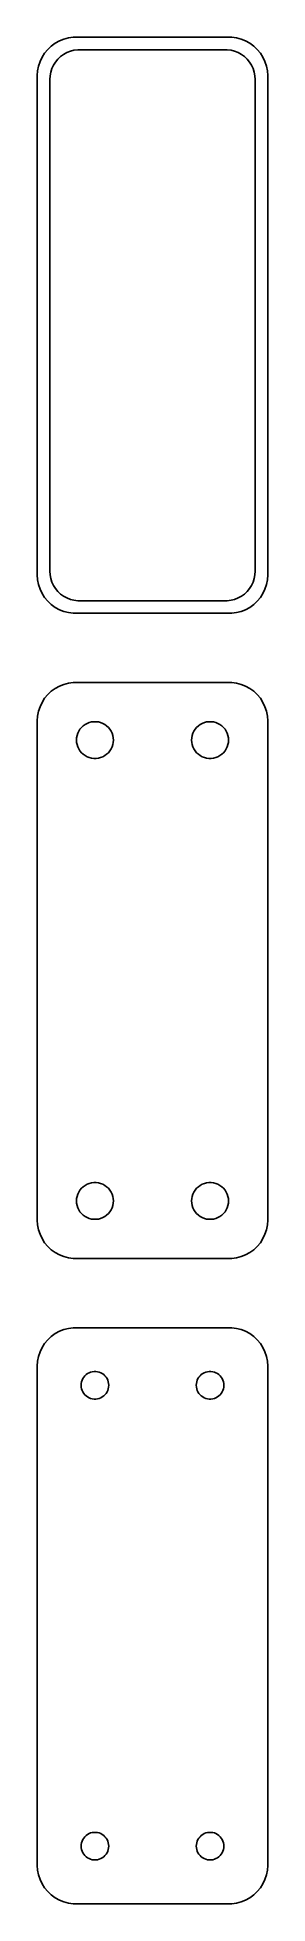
# Model space of a CAD drawing. Header units: metres. Extents: x -15 to 15, y 131 to 373.
import ezdxf

# ---------------------------------------------------------------- set-up
doc = ezdxf.new("R2010")
doc.units = ezdxf.units.M

msp = doc.modelspace()

# ---------------------------------------------------------------- linework, layer by layer
for p, q in [((-13.6448, 371.923), (-14.0451, 371.439)), ((-13.1871, 372.353), (-13.6448, 371.923)), ((-12.6791, 372.722), (-13.1871, 372.353)), ((-12.1289, 373.024), (-12.6791, 372.722)), ((-11.5451, 373.255), (-12.1289, 373.024)), ((-10.9369, 373.411), (-11.5451, 373.255)), ((-10.3139, 373.49), (-10.9369, 373.411)), ((-10.6967, 371.683), (-10.2256, 371.804)), ((10.3139, 373.49), (-10.3139, 373.49)), ((-10.2256, 371.804), (-9.74316, 371.865)), ((-9.74316, 371.865), (9.74316, 371.865)), ((9.74316, 371.865), (10.2256, 371.804)), ((10.2256, 371.804), (10.6967, 371.683)), ((10.9369, 373.411), (10.3139, 373.49)), ((11.5451, 373.255), (10.9369, 373.411)), ((12.1289, 373.024), (11.5451, 373.255)), ((12.6791, 372.722), (12.1289, 373.024)), ((13.1871, 372.353), (12.6791, 372.722)), ((13.6448, 371.923), (13.1871, 372.353)), ((14.0451, 371.439), (13.6448, 371.923)), ((-14.8429, 369.743), (-14.9606, 369.127)), ((-14.6489, 370.341), (-14.8429, 369.743)), ((-14.3815, 370.909), (-14.6489, 370.341)), ((-14.0451, 371.439), (-14.3815, 370.909)), ((-13.251, 368.963), (-13.1007, 369.426)), ((-13.1007, 369.426), (-12.8936, 369.866)), ((-12.8936, 369.866), (-12.633, 370.276)), ((-12.633, 370.276), (-12.323, 370.651)), ((-12.323, 370.651), (-11.9685, 370.984)), ((-11.9685, 370.984), (-11.5751, 371.27)), ((-11.5751, 371.27), (-11.1489, 371.504)), ((-11.1489, 371.504), (-10.6967, 371.683)), ((10.6967, 371.683), (11.1489, 371.504)), ((11.1489, 371.504), (11.5751, 371.27)), ((11.5751, 371.27), (11.9685, 370.984)), ((11.9685, 370.984), (12.323, 370.651)), ((12.323, 370.651), (12.633, 370.276)), ((12.633, 370.276), (12.8936, 369.866)), ((12.8936, 369.866), (13.1007, 369.426)), ((13.1007, 369.426), (13.251, 368.963)), ((14.3815, 370.909), (14.0451, 371.439)), ((14.6489, 370.341), (14.3815, 370.909)), ((14.8429, 369.743), (14.6489, 370.341)), ((14.9606, 369.127), (14.8429, 369.743)), ((-14.9606, 369.127), (-15, 368.5)), ((-15, 368.5), (-15, 303.5)), ((-13.3726, 368), (-13.3421, 368.485)), ((-13.3726, 304), (-13.3726, 368)), ((-13.3421, 368.485), (-13.251, 368.963)), ((13.251, 368.963), (13.3421, 368.485)), ((13.3421, 368.485), (13.3726, 368)), ((13.3726, 368), (13.3726, 304)), ((15, 368.5), (14.9606, 369.127)), ((15, 303.5), (15, 368.5)), ((-13.3421, 303.515), (-13.3726, 304)), ((13.3726, 304), (13.3421, 303.515)), ((-15, 303.5), (-14.9606, 302.873)), ((-14.9606, 302.873), (-14.8429, 302.257)), ((-14.8429, 302.257), (-14.6489, 301.659)), ((-14.6489, 301.659), (-14.3815, 301.091)), ((-13.251, 303.037), (-13.3421, 303.515)), ((-13.1007, 302.574), (-13.251, 303.037)), ((-12.8936, 302.134), (-13.1007, 302.574)), ((-12.633, 301.724), (-12.8936, 302.134)), ((-12.323, 301.349), (-12.633, 301.724)), ((-11.9685, 301.016), (-12.323, 301.349)), ((12.323, 301.349), (11.9685, 301.016)), ((12.633, 301.724), (12.323, 301.349)), ((12.8936, 302.134), (12.633, 301.724)), ((13.1007, 302.574), (12.8936, 302.134)), ((13.251, 303.037), (13.1007, 302.574)), ((13.3421, 303.515), (13.251, 303.037)), ((14.3815, 301.091), (14.6489, 301.659)), ((14.6489, 301.659), (14.8429, 302.257)), ((14.8429, 302.257), (14.9606, 302.873)), ((14.9606, 302.873), (15, 303.5)), ((-14.3815, 301.091), (-14.0451, 300.561)), ((-14.0451, 300.561), (-13.6448, 300.077)), ((-13.6448, 300.077), (-13.1871, 299.647)), ((-13.1871, 299.647), (-12.6791, 299.278)), ((-12.6791, 299.278), (-12.1289, 298.976)), ((-12.1289, 298.976), (-11.5451, 298.745)), ((-11.5751, 300.73), (-11.9685, 301.016)), ((-11.1489, 300.496), (-11.5751, 300.73)), ((-10.6967, 300.317), (-11.1489, 300.496)), ((-10.2256, 300.196), (-10.6967, 300.317)), ((-9.74316, 300.135), (-10.2256, 300.196)), ((9.74316, 300.135), (-9.74316, 300.135)), ((10.2256, 300.196), (9.74316, 300.135)), ((10.6967, 300.317), (10.2256, 300.196)), ((11.1489, 300.496), (10.6967, 300.317)), ((11.5751, 300.73), (11.1489, 300.496)), ((11.5451, 298.745), (12.1289, 298.976)), ((11.9685, 301.016), (11.5751, 300.73)), ((12.1289, 298.976), (12.6791, 299.278)), ((12.6791, 299.278), (13.1871, 299.647)), ((13.1871, 299.647), (13.6448, 300.077)), ((13.6448, 300.077), (14.0451, 300.561)), ((14.0451, 300.561), (14.3815, 301.091)), ((-11.5451, 298.745), (-10.9369, 298.589)), ((-10.9369, 298.589), (-10.3139, 298.51)), ((-10.3139, 298.51), (10.3139, 298.51)), ((10.3139, 298.51), (10.9369, 298.589)), ((10.9369, 298.589), (11.5451, 298.745)), ((-11.5451, 289.255), (-12.1289, 289.024)), ((-10.9369, 289.411), (-11.5451, 289.255)), ((-10.3139, 289.49), (-10.9369, 289.411)), ((10.3139, 289.49), (-10.3139, 289.49)), ((10.9369, 289.411), (10.3139, 289.49)), ((11.5451, 289.255), (10.9369, 289.411)), ((12.1289, 289.024), (11.5451, 289.255)), ((-14.3815, 286.909), (-14.6489, 286.341)), ((-14.0451, 287.439), (-14.3815, 286.909)), ((-13.6448, 287.923), (-14.0451, 287.439)), ((-13.1871, 288.353), (-13.6448, 287.923)), ((-12.6791, 288.722), (-13.1871, 288.353)), ((-12.1289, 289.024), (-12.6791, 288.722)), ((12.6791, 288.722), (12.1289, 289.024)), ((13.1871, 288.353), (12.6791, 288.722)), ((13.6448, 287.923), (13.1871, 288.353)), ((14.0451, 287.439), (13.6448, 287.923)), ((14.3815, 286.909), (14.0451, 287.439)), ((14.6489, 286.341), (14.3815, 286.909)), ((-14.9606, 285.127), (-15, 284.5)), ((-15, 284.5), (-15, 219.5)), ((-14.8429, 285.743), (-14.9606, 285.127)), ((-14.6489, 286.341), (-14.8429, 285.743)), ((-8.24164, 284.283), (-7.94971, 284.357)), ((-7.94971, 284.357), (-7.6507, 284.395)), ((-7.6507, 284.395), (-7.34929, 284.395)), ((-7.34929, 284.395), (-7.05028, 284.357)), ((-7.05028, 284.357), (-6.75835, 284.283)), ((6.75835, 284.283), (7.05028, 284.357)), ((7.05028, 284.357), (7.34929, 284.395)), ((7.34929, 284.395), (7.6507, 284.395)), ((7.6507, 284.395), (7.94971, 284.357)), ((7.94971, 284.357), (8.24164, 284.283)), ((14.8429, 285.743), (14.6489, 286.341)), ((14.9606, 285.127), (14.8429, 285.743)), ((15, 284.5), (14.9606, 285.127)), ((15, 219.5), (15, 284.5)), ((-9.89999, 282), (-9.88107, 282.301)), ((-9.88107, 281.699), (-9.89999, 282)), ((-9.88107, 282.301), (-9.82458, 282.597)), ((-9.82458, 282.597), (-9.73146, 282.883)), ((-9.73146, 282.883), (-9.60313, 283.156)), ((-9.60313, 283.156), (-9.44164, 283.411)), ((-9.44164, 283.411), (-9.24951, 283.643)), ((-9.24951, 283.643), (-9.02982, 283.849)), ((-9.02982, 283.849), (-8.78598, 284.026)), ((-8.78598, 284.026), (-8.52187, 284.172)), ((-8.52187, 284.172), (-8.24164, 284.283)), ((-6.75835, 284.283), (-6.47812, 284.172)), ((-6.47812, 284.172), (-6.214, 284.026)), ((-6.214, 284.026), (-5.97017, 283.849)), ((-5.97017, 283.849), (-5.75047, 283.643)), ((-5.75047, 283.643), (-5.55835, 283.411)), ((-5.55835, 283.411), (-5.39685, 283.156)), ((-5.39685, 283.156), (-5.26852, 282.883)), ((-5.26852, 282.883), (-5.1754, 282.597)), ((-5.1754, 282.597), (-5.11891, 282.301)), ((-5.11891, 282.301), (-5.09999, 282)), ((-5.09999, 282), (-5.11891, 281.699)), ((5.09999, 282), (5.11891, 282.301)), ((5.11891, 281.699), (5.09999, 282)), ((5.11891, 282.301), (5.1754, 282.597)), ((5.1754, 282.597), (5.26852, 282.883)), ((5.26852, 282.883), (5.39685, 283.156)), ((5.39685, 283.156), (5.55835, 283.411)), ((5.55835, 283.411), (5.75047, 283.643)), ((5.75047, 283.643), (5.97017, 283.849)), ((5.97017, 283.849), (6.214, 284.026)), ((6.214, 284.026), (6.47812, 284.172)), ((6.47812, 284.172), (6.75835, 284.283)), ((8.24164, 284.283), (8.52187, 284.172)), ((8.52187, 284.172), (8.78598, 284.026)), ((8.78598, 284.026), (9.02982, 283.849)), ((9.02982, 283.849), (9.24951, 283.643)), ((9.24951, 283.643), (9.44164, 283.411)), ((9.44164, 283.411), (9.60313, 283.156)), ((9.60313, 283.156), (9.73146, 282.883)), ((9.73146, 282.883), (9.82458, 282.597)), ((9.82458, 282.597), (9.88107, 282.301)), ((9.88107, 282.301), (9.89999, 282)), ((9.89999, 282), (9.88107, 281.699)), ((-9.82458, 281.403), (-9.88107, 281.699)), ((-9.73146, 281.117), (-9.82458, 281.403)), ((-9.60313, 280.844), (-9.73146, 281.117)), ((-9.44164, 280.589), (-9.60313, 280.844)), ((-9.24951, 280.357), (-9.44164, 280.589)), ((-9.02982, 280.151), (-9.24951, 280.357)), ((-8.78598, 279.974), (-9.02982, 280.151)), ((-8.52187, 279.828), (-8.78598, 279.974)), ((-8.24164, 279.717), (-8.52187, 279.828)), ((-7.94971, 279.643), (-8.24164, 279.717)), ((-7.6507, 279.605), (-7.94971, 279.643)), ((-7.34929, 279.605), (-7.6507, 279.605)), ((-7.05028, 279.643), (-7.34929, 279.605)), ((-6.75835, 279.717), (-7.05028, 279.643)), ((-6.47812, 279.828), (-6.75835, 279.717)), ((-6.214, 279.974), (-6.47812, 279.828)), ((-5.97017, 280.151), (-6.214, 279.974)), ((-5.75047, 280.357), (-5.97017, 280.151)), ((-5.55835, 280.589), (-5.75047, 280.357)), ((-5.39685, 280.844), (-5.55835, 280.589)), ((-5.26852, 281.117), (-5.39685, 280.844)), ((-5.1754, 281.403), (-5.26852, 281.117)), ((-5.11891, 281.699), (-5.1754, 281.403)), ((5.1754, 281.403), (5.11891, 281.699)), ((5.26852, 281.117), (5.1754, 281.403)), ((5.39685, 280.844), (5.26852, 281.117)), ((5.55835, 280.589), (5.39685, 280.844)), ((5.75047, 280.357), (5.55835, 280.589)), ((5.97017, 280.151), (5.75047, 280.357)), ((6.214, 279.974), (5.97017, 280.151)), ((6.47812, 279.828), (6.214, 279.974)), ((6.75835, 279.717), (6.47812, 279.828)), ((7.05028, 279.643), (6.75835, 279.717)), ((7.34929, 279.605), (7.05028, 279.643)), ((7.6507, 279.605), (7.34929, 279.605)), ((7.94971, 279.643), (7.6507, 279.605)), ((8.24164, 279.717), (7.94971, 279.643)), ((8.52187, 279.828), (8.24164, 279.717)), ((8.78598, 279.974), (8.52187, 279.828)), ((9.02982, 280.151), (8.78598, 279.974)), ((9.24951, 280.357), (9.02982, 280.151)), ((9.44164, 280.589), (9.24951, 280.357)), ((9.60313, 280.844), (9.44164, 280.589)), ((9.73146, 281.117), (9.60313, 280.844)), ((9.82458, 281.403), (9.73146, 281.117)), ((9.88107, 281.699), (9.82458, 281.403)), ((-9.44164, 223.411), (-9.24951, 223.643)), ((-9.24951, 223.643), (-9.02982, 223.849)), ((-9.02982, 223.849), (-8.78598, 224.026)), ((-8.78598, 224.026), (-8.52187, 224.172)), ((-8.52187, 224.172), (-8.24164, 224.283)), ((-8.24164, 224.283), (-7.94971, 224.357)), ((-7.94971, 224.357), (-7.6507, 224.395)), ((-7.6507, 224.395), (-7.34929, 224.395)), ((-7.34929, 224.395), (-7.05028, 224.357)), ((-7.05028, 224.357), (-6.75835, 224.283)), ((-6.75835, 224.283), (-6.47812, 224.172)), ((-6.47812, 224.172), (-6.214, 224.026)), ((-6.214, 224.026), (-5.97017, 223.849)), ((-5.97017, 223.849), (-5.75047, 223.643)), ((-5.75047, 223.643), (-5.55835, 223.411)), ((5.55835, 223.411), (5.75047, 223.643)), ((5.75047, 223.643), (5.97017, 223.849)), ((5.97017, 223.849), (6.214, 224.026)), ((6.214, 224.026), (6.47812, 224.172)), ((6.47812, 224.172), (6.75835, 224.283)), ((6.75835, 224.283), (7.05028, 224.357)), ((7.05028, 224.357), (7.34929, 224.395)), ((7.34929, 224.395), (7.6507, 224.395)), ((7.6507, 224.395), (7.94971, 224.357)), ((7.94971, 224.357), (8.24164, 224.283)), ((8.24164, 224.283), (8.52187, 224.172)), ((8.52187, 224.172), (8.78598, 224.026)), ((8.78598, 224.026), (9.02982, 223.849)), ((9.02982, 223.849), (9.24951, 223.643)), ((9.24951, 223.643), (9.44164, 223.411)), ((-9.89999, 222), (-9.88107, 222.301)), ((-9.88107, 221.699), (-9.89999, 222)), ((-9.88107, 222.301), (-9.82458, 222.597)), ((-9.82458, 221.403), (-9.88107, 221.699)), ((-9.82458, 222.597), (-9.73146, 222.883)), ((-9.73146, 221.117), (-9.82458, 221.403)), ((-9.73146, 222.883), (-9.60313, 223.156)), ((-9.60313, 220.844), (-9.73146, 221.117)), ((-9.60313, 223.156), (-9.44164, 223.411)), ((-5.55835, 223.411), (-5.39685, 223.156)), ((-5.39685, 223.156), (-5.26852, 222.883)), ((-5.26852, 221.117), (-5.39685, 220.844)), ((-5.26852, 222.883), (-5.1754, 222.597)), ((-5.1754, 221.403), (-5.26852, 221.117)), ((-5.1754, 222.597), (-5.11891, 222.301)), ((-5.11891, 221.699), (-5.1754, 221.403)), ((-5.11891, 222.301), (-5.09999, 222)), ((-5.09999, 222), (-5.11891, 221.699)), ((5.09999, 222), (5.11891, 222.301)), ((5.11891, 221.699), (5.09999, 222)), ((5.11891, 222.301), (5.1754, 222.597)), ((5.1754, 221.403), (5.11891, 221.699)), ((5.1754, 222.597), (5.26852, 222.883)), ((5.26852, 221.117), (5.1754, 221.403)), ((5.26852, 222.883), (5.39685, 223.156)), ((5.39685, 220.844), (5.26852, 221.117)), ((5.39685, 223.156), (5.55835, 223.411)), ((9.44164, 223.411), (9.60313, 223.156)), ((9.60313, 223.156), (9.73146, 222.883)), ((9.73146, 221.117), (9.60313, 220.844)), ((9.73146, 222.883), (9.82458, 222.597)), ((9.82458, 221.403), (9.73146, 221.117)), ((9.82458, 222.597), (9.88107, 222.301)), ((9.88107, 221.699), (9.82458, 221.403)), ((9.88107, 222.301), (9.89999, 222)), ((9.89999, 222), (9.88107, 221.699)), ((-15, 219.5), (-14.9606, 218.873)), ((-14.9606, 218.873), (-14.8429, 218.257)), ((-9.44164, 220.589), (-9.60313, 220.844)), ((-9.24951, 220.357), (-9.44164, 220.589)), ((-9.02982, 220.151), (-9.24951, 220.357)), ((-8.78598, 219.974), (-9.02982, 220.151)), ((-8.52187, 219.828), (-8.78598, 219.974)), ((-8.24164, 219.717), (-8.52187, 219.828)), ((-7.94971, 219.643), (-8.24164, 219.717)), ((-7.6507, 219.605), (-7.94971, 219.643)), ((-7.34929, 219.605), (-7.6507, 219.605)), ((-7.05028, 219.643), (-7.34929, 219.605)), ((-6.75835, 219.717), (-7.05028, 219.643)), ((-6.47812, 219.828), (-6.75835, 219.717)), ((-6.214, 219.974), (-6.47812, 219.828)), ((-5.97017, 220.151), (-6.214, 219.974)), ((-5.75047, 220.357), (-5.97017, 220.151)), ((-5.55835, 220.589), (-5.75047, 220.357)), ((-5.39685, 220.844), (-5.55835, 220.589)), ((5.55835, 220.589), (5.39685, 220.844)), ((5.75047, 220.357), (5.55835, 220.589)), ((5.97017, 220.151), (5.75047, 220.357)), ((6.214, 219.974), (5.97017, 220.151)), ((6.47812, 219.828), (6.214, 219.974)), ((6.75835, 219.717), (6.47812, 219.828)), ((7.05028, 219.643), (6.75835, 219.717)), ((7.34929, 219.605), (7.05028, 219.643)), ((7.6507, 219.605), (7.34929, 219.605)), ((7.94971, 219.643), (7.6507, 219.605)), ((8.24164, 219.717), (7.94971, 219.643)), ((8.52187, 219.828), (8.24164, 219.717)), ((8.78598, 219.974), (8.52187, 219.828)), ((9.02982, 220.151), (8.78598, 219.974)), ((9.24951, 220.357), (9.02982, 220.151)), ((9.44164, 220.589), (9.24951, 220.357)), ((9.60313, 220.844), (9.44164, 220.589)), ((14.8429, 218.257), (14.9606, 218.873)), ((14.9606, 218.873), (15, 219.5)), ((-14.8429, 218.257), (-14.6489, 217.659)), ((-14.6489, 217.659), (-14.3815, 217.091)), ((-14.3815, 217.091), (-14.0451, 216.561)), ((-14.0451, 216.561), (-13.6448, 216.077)), ((13.6448, 216.077), (14.0451, 216.561)), ((14.0451, 216.561), (14.3815, 217.091)), ((14.3815, 217.091), (14.6489, 217.659)), ((14.6489, 217.659), (14.8429, 218.257)), ((-13.6448, 216.077), (-13.1871, 215.647)), ((-13.1871, 215.647), (-12.6791, 215.278)), ((-12.6791, 215.278), (-12.1289, 214.976)), ((-12.1289, 214.976), (-11.5451, 214.745)), ((-11.5451, 214.745), (-10.9369, 214.589)), ((-10.9369, 214.589), (-10.3139, 214.51)), ((-10.3139, 214.51), (10.3139, 214.51)), ((10.3139, 214.51), (10.9369, 214.589)), ((10.9369, 214.589), (11.5451, 214.745)), ((11.5451, 214.745), (12.1289, 214.976)), ((12.1289, 214.976), (12.6791, 215.278)), ((12.6791, 215.278), (13.1871, 215.647)), ((13.1871, 215.647), (13.6448, 216.077)), ((-13.1871, 204.353), (-13.6448, 203.923)), ((-12.6791, 204.722), (-13.1871, 204.353)), ((-12.1289, 205.024), (-12.6791, 204.722)), ((-11.5451, 205.255), (-12.1289, 205.024)), ((-10.9369, 205.411), (-11.5451, 205.255)), ((-10.3139, 205.49), (-10.9369, 205.411)), ((10.3139, 205.49), (-10.3139, 205.49)), ((10.9369, 205.411), (10.3139, 205.49)), ((11.5451, 205.255), (10.9369, 205.411)), ((12.1289, 205.024), (11.5451, 205.255)), ((12.6791, 204.722), (12.1289, 205.024)), ((13.1871, 204.353), (12.6791, 204.722)), ((13.6448, 203.923), (13.1871, 204.353)), ((-14.8429, 201.743), (-14.9606, 201.127)), ((-14.6489, 202.341), (-14.8429, 201.743)), ((-14.3815, 202.909), (-14.6489, 202.341)), ((-14.0451, 203.439), (-14.3815, 202.909)), ((-13.6448, 203.923), (-14.0451, 203.439)), ((14.0451, 203.439), (13.6448, 203.923)), ((14.3815, 202.909), (14.0451, 203.439)), ((14.6489, 202.341), (14.3815, 202.909)), ((14.8429, 201.743), (14.6489, 202.341)), ((14.9606, 201.127), (14.8429, 201.743)), ((-14.9606, 201.127), (-15, 200.5)), ((-15, 200.5), (-15, 135.5)), ((-8.81213, 199.232), (-8.64735, 199.387)), ((-8.64735, 199.387), (-8.46448, 199.52)), ((-8.46448, 199.52), (-8.26639, 199.629)), ((-8.26639, 199.629), (-8.05623, 199.712)), ((-8.05623, 199.712), (-7.83728, 199.768)), ((-7.83728, 199.768), (-7.61302, 199.796)), ((-7.61302, 199.796), (-7.38696, 199.796)), ((-7.38696, 199.796), (-7.1627, 199.768)), ((-7.1627, 199.768), (-6.94376, 199.712)), ((-6.94376, 199.712), (-6.7336, 199.629)), ((-6.7336, 199.629), (-6.53551, 199.52)), ((-6.53551, 199.52), (-6.35263, 199.387)), ((-6.35263, 199.387), (-6.18785, 199.232)), ((6.18785, 199.232), (6.35263, 199.387)), ((6.35263, 199.387), (6.53551, 199.52)), ((6.53551, 199.52), (6.7336, 199.629)), ((6.7336, 199.629), (6.94376, 199.712)), ((6.94376, 199.712), (7.1627, 199.768)), ((7.1627, 199.768), (7.38696, 199.796)), ((7.38696, 199.796), (7.61302, 199.796)), ((7.61302, 199.796), (7.83728, 199.768)), ((7.83728, 199.768), (8.05623, 199.712)), ((8.05623, 199.712), (8.26639, 199.629)), ((8.26639, 199.629), (8.46448, 199.52)), ((8.46448, 199.52), (8.64735, 199.387)), ((8.64735, 199.387), (8.81213, 199.232)), ((15, 200.5), (14.9606, 201.127)), ((15, 135.5), (15, 200.5)), ((-9.29999, 198), (-9.2858, 198.226)), ((-9.2858, 197.774), (-9.29999, 198)), ((-9.2858, 198.226), (-9.24344, 198.448)), ((-9.24344, 197.552), (-9.2858, 197.774)), ((-9.24344, 198.448), (-9.17358, 198.663)), ((-9.17358, 197.337), (-9.24344, 197.552)), ((-9.17358, 198.663), (-9.07735, 198.867)), ((-9.07735, 197.133), (-9.17358, 197.337)), ((-9.07735, 198.867), (-8.95622, 199.058)), ((-8.95622, 196.942), (-9.07735, 197.133)), ((-8.95622, 199.058), (-8.81213, 199.232)), ((-8.81213, 196.768), (-8.95622, 196.942)), ((-6.18785, 199.232), (-6.04376, 199.058)), ((-6.04376, 196.942), (-6.18785, 196.768)), ((-6.04376, 199.058), (-5.92264, 198.867)), ((-5.92264, 197.133), (-6.04376, 196.942)), ((-5.92264, 198.867), (-5.8264, 198.663)), ((-5.8264, 197.337), (-5.92264, 197.133)), ((-5.8264, 198.663), (-5.75655, 198.448)), ((-5.75655, 197.552), (-5.8264, 197.337)), ((-5.75655, 198.448), (-5.71419, 198.226)), ((-5.71419, 197.774), (-5.75655, 197.552)), ((-5.71419, 198.226), (-5.7, 198)), ((-5.7, 198), (-5.71419, 197.774)), ((5.7, 198), (5.71419, 198.226)), ((5.71419, 197.774), (5.7, 198)), ((5.71419, 198.226), (5.75655, 198.448)), ((5.75655, 197.552), (5.71419, 197.774)), ((5.75655, 198.448), (5.8264, 198.663)), ((5.8264, 197.337), (5.75655, 197.552)), ((5.8264, 198.663), (5.92264, 198.867)), ((5.92264, 197.133), (5.8264, 197.337)), ((5.92264, 198.867), (6.04376, 199.058)), ((6.04376, 196.942), (5.92264, 197.133)), ((6.04376, 199.058), (6.18785, 199.232)), ((6.18785, 196.768), (6.04376, 196.942)), ((8.81213, 199.232), (8.95622, 199.058)), ((8.95622, 196.942), (8.81213, 196.768)), ((8.95622, 199.058), (9.07735, 198.867)), ((9.07735, 197.133), (8.95622, 196.942)), ((9.07735, 198.867), (9.17358, 198.663)), ((9.17358, 197.337), (9.07735, 197.133)), ((9.17358, 198.663), (9.24344, 198.448)), ((9.24344, 197.552), (9.17358, 197.337)), ((9.24344, 198.448), (9.2858, 198.226)), ((9.2858, 197.774), (9.24344, 197.552)), ((9.2858, 198.226), (9.29999, 198)), ((9.29999, 198), (9.2858, 197.774)), ((-8.64735, 196.613), (-8.81213, 196.768)), ((-8.46448, 196.48), (-8.64735, 196.613)), ((-8.26639, 196.371), (-8.46448, 196.48)), ((-8.05623, 196.288), (-8.26639, 196.371)), ((-7.83728, 196.232), (-8.05623, 196.288)), ((-7.61302, 196.204), (-7.83728, 196.232)), ((-7.38696, 196.204), (-7.61302, 196.204)), ((-7.1627, 196.232), (-7.38696, 196.204)), ((-6.94376, 196.288), (-7.1627, 196.232)), ((-6.7336, 196.371), (-6.94376, 196.288)), ((-6.53551, 196.48), (-6.7336, 196.371)), ((-6.35263, 196.613), (-6.53551, 196.48)), ((-6.18785, 196.768), (-6.35263, 196.613)), ((6.35263, 196.613), (6.18785, 196.768)), ((6.53551, 196.48), (6.35263, 196.613)), ((6.7336, 196.371), (6.53551, 196.48)), ((6.94376, 196.288), (6.7336, 196.371)), ((7.1627, 196.232), (6.94376, 196.288)), ((7.38696, 196.204), (7.1627, 196.232)), ((7.61302, 196.204), (7.38696, 196.204)), ((7.83728, 196.232), (7.61302, 196.204)), ((8.05623, 196.288), (7.83728, 196.232)), ((8.26639, 196.371), (8.05623, 196.288)), ((8.46448, 196.48), (8.26639, 196.371)), ((8.64735, 196.613), (8.46448, 196.48)), ((8.81213, 196.768), (8.64735, 196.613)), ((-9.24344, 138.448), (-9.17358, 138.663)), ((-9.17358, 138.663), (-9.07735, 138.867)), ((-9.07735, 138.867), (-8.95622, 139.058)), ((-8.95622, 139.058), (-8.81213, 139.232)), ((-8.81213, 139.232), (-8.64735, 139.387)), ((-8.64735, 139.387), (-8.46448, 139.52)), ((-8.46448, 139.52), (-8.26639, 139.629)), ((-8.26639, 139.629), (-8.05623, 139.712)), ((-8.05623, 139.712), (-7.83728, 139.768)), ((-7.83728, 139.768), (-7.61302, 139.796)), ((-7.61302, 139.796), (-7.38696, 139.796)), ((-7.38696, 139.796), (-7.1627, 139.768)), ((-7.1627, 139.768), (-6.94376, 139.712)), ((-6.94376, 139.712), (-6.7336, 139.629)), ((-6.7336, 139.629), (-6.53551, 139.52)), ((-6.53551, 139.52), (-6.35263, 139.387)), ((-6.35263, 139.387), (-6.18785, 139.232)), ((-6.18785, 139.232), (-6.04376, 139.058)), ((-6.04376, 139.058), (-5.92264, 138.867)), ((-5.92264, 138.867), (-5.8264, 138.663)), ((-5.8264, 138.663), (-5.75655, 138.448)), ((5.75655, 138.448), (5.8264, 138.663)), ((5.8264, 138.663), (5.92264, 138.867)), ((5.92264, 138.867), (6.04376, 139.058)), ((6.04376, 139.058), (6.18785, 139.232)), ((6.18785, 139.232), (6.35263, 139.387)), ((6.35263, 139.387), (6.53551, 139.52)), ((6.53551, 139.52), (6.7336, 139.629)), ((6.7336, 139.629), (6.94376, 139.712)), ((6.94376, 139.712), (7.1627, 139.768)), ((7.1627, 139.768), (7.38696, 139.796)), ((7.38696, 139.796), (7.61302, 139.796)), ((7.61302, 139.796), (7.83728, 139.768)), ((7.83728, 139.768), (8.05623, 139.712)), ((8.05623, 139.712), (8.26639, 139.629)), ((8.26639, 139.629), (8.46448, 139.52)), ((8.46448, 139.52), (8.64735, 139.387)), ((8.64735, 139.387), (8.81213, 139.232)), ((8.81213, 139.232), (8.95622, 139.058)), ((8.95622, 139.058), (9.07735, 138.867)), ((9.07735, 138.867), (9.17358, 138.663)), ((9.17358, 138.663), (9.24344, 138.448)), ((-9.29999, 138), (-9.2858, 138.226)), ((-9.2858, 137.774), (-9.29999, 138)), ((-9.2858, 138.226), (-9.24344, 138.448)), ((-9.24344, 137.552), (-9.2858, 137.774)), ((-9.17358, 137.337), (-9.24344, 137.552)), ((-9.07735, 137.133), (-9.17358, 137.337)), ((-8.95622, 136.942), (-9.07735, 137.133)), ((-8.81213, 136.768), (-8.95622, 136.942)), ((-8.64735, 136.613), (-8.81213, 136.768)), ((-8.46448, 136.48), (-8.64735, 136.613)), ((-8.26639, 136.371), (-8.46448, 136.48)), ((-8.05623, 136.288), (-8.26639, 136.371)), ((-7.83728, 136.232), (-8.05623, 136.288)), ((-7.61302, 136.204), (-7.83728, 136.232)), ((-7.38696, 136.204), (-7.61302, 136.204)), ((-7.1627, 136.232), (-7.38696, 136.204)), ((-6.94376, 136.288), (-7.1627, 136.232)), ((-6.7336, 136.371), (-6.94376, 136.288)), ((-6.53551, 136.48), (-6.7336, 136.371)), ((-6.35263, 136.613), (-6.53551, 136.48)), ((-6.18785, 136.768), (-6.35263, 136.613)), ((-6.04376, 136.942), (-6.18785, 136.768)), ((-5.92264, 137.133), (-6.04376, 136.942)), ((-5.8264, 137.337), (-5.92264, 137.133)), ((-5.75655, 137.552), (-5.8264, 137.337)), ((-5.75655, 138.448), (-5.71419, 138.226)), ((-5.71419, 137.774), (-5.75655, 137.552)), ((-5.71419, 138.226), (-5.7, 138)), ((-5.7, 138), (-5.71419, 137.774)), ((5.7, 138), (5.71419, 138.226)), ((5.71419, 137.774), (5.7, 138)), ((5.71419, 138.226), (5.75655, 138.448)), ((5.75655, 137.552), (5.71419, 137.774)), ((5.8264, 137.337), (5.75655, 137.552)), ((5.92264, 137.133), (5.8264, 137.337)), ((6.04376, 136.942), (5.92264, 137.133)), ((6.18785, 136.768), (6.04376, 136.942)), ((6.35263, 136.613), (6.18785, 136.768)), ((6.53551, 136.48), (6.35263, 136.613)), ((6.7336, 136.371), (6.53551, 136.48)), ((6.94376, 136.288), (6.7336, 136.371)), ((7.1627, 136.232), (6.94376, 136.288)), ((7.38696, 136.204), (7.1627, 136.232)), ((7.61302, 136.204), (7.38696, 136.204)), ((7.83728, 136.232), (7.61302, 136.204)), ((8.05623, 136.288), (7.83728, 136.232)), ((8.26639, 136.371), (8.05623, 136.288)), ((8.46448, 136.48), (8.26639, 136.371)), ((8.64735, 136.613), (8.46448, 136.48)), ((8.81213, 136.768), (8.64735, 136.613)), ((8.95622, 136.942), (8.81213, 136.768)), ((9.07735, 137.133), (8.95622, 136.942)), ((9.17358, 137.337), (9.07735, 137.133)), ((9.24344, 137.552), (9.17358, 137.337)), ((9.24344, 138.448), (9.2858, 138.226)), ((9.2858, 137.774), (9.24344, 137.552)), ((9.2858, 138.226), (9.29999, 138)), ((9.29999, 138), (9.2858, 137.774)), ((-15, 135.5), (-14.9606, 134.873)), ((-14.9606, 134.873), (-14.8429, 134.257)), ((-14.8429, 134.257), (-14.6489, 133.659)), ((-14.6489, 133.659), (-14.3815, 133.091)), ((14.3815, 133.091), (14.6489, 133.659)), ((14.6489, 133.659), (14.8429, 134.257)), ((14.8429, 134.257), (14.9606, 134.873)), ((14.9606, 134.873), (15, 135.5)), ((-14.3815, 133.091), (-14.0451, 132.561)), ((-14.0451, 132.561), (-13.6448, 132.077)), ((-13.6448, 132.077), (-13.1871, 131.647)), ((-13.1871, 131.647), (-12.6791, 131.278)), ((-12.6791, 131.278), (-12.1289, 130.976)), ((12.1289, 130.976), (12.6791, 131.278)), ((12.6791, 131.278), (13.1871, 131.647)), ((13.1871, 131.647), (13.6448, 132.077)), ((13.6448, 132.077), (14.0451, 132.561)), ((14.0451, 132.561), (14.3815, 133.091)), ((-12.1289, 130.976), (-11.5451, 130.745)), ((-11.5451, 130.745), (-10.9369, 130.589)), ((-10.9369, 130.589), (-10.3139, 130.51)), ((-10.3139, 130.51), (10.3139, 130.51)), ((10.3139, 130.51), (10.9369, 130.589)), ((10.9369, 130.589), (11.5451, 130.745)), ((11.5451, 130.745), (12.1289, 130.976))]:
    msp.add_line(p, q)

doc.saveas('drawing.dxf')
